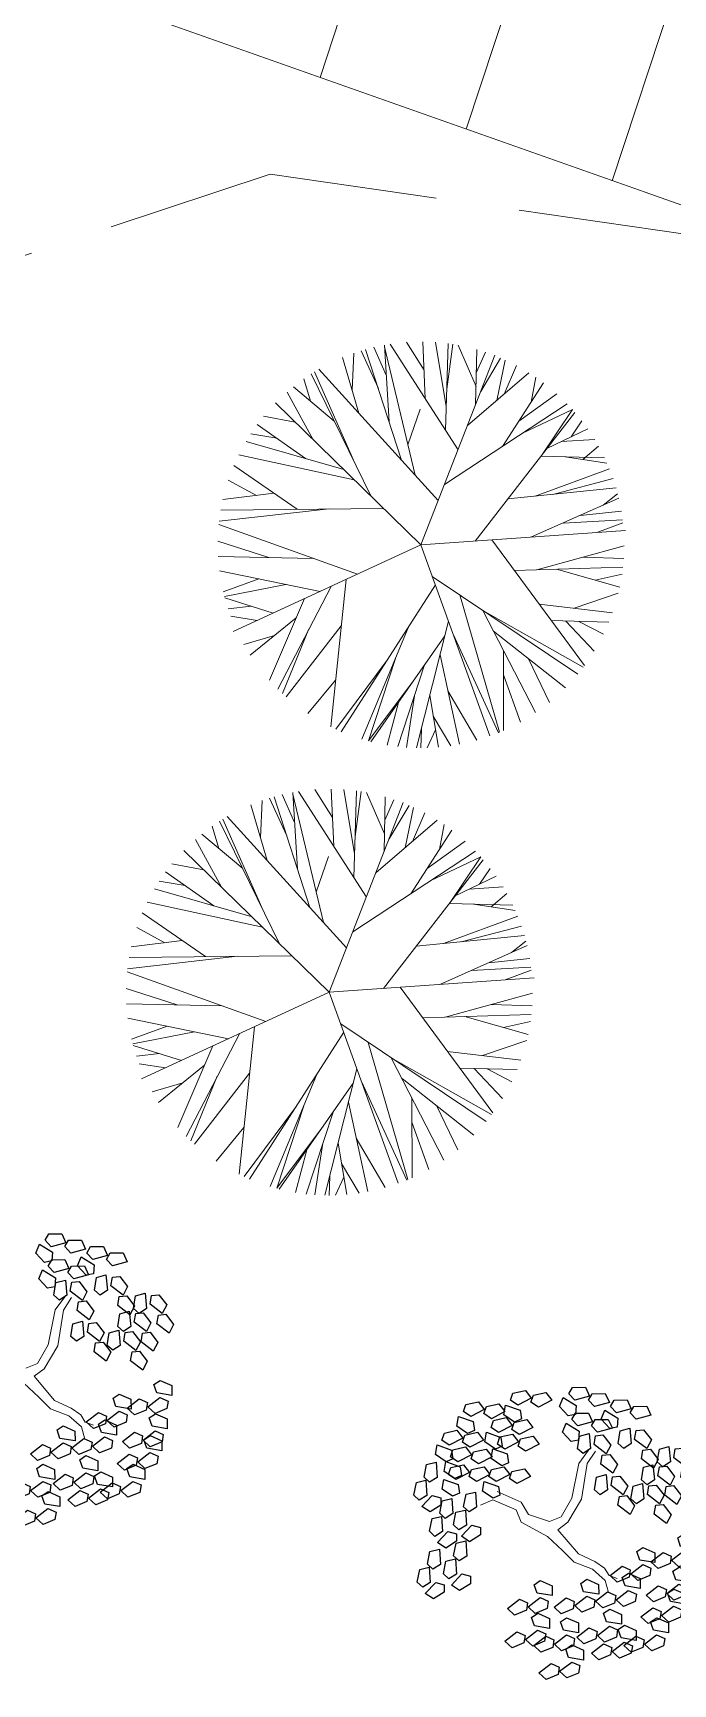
# Model space of a CAD drawing. Header units: millimetres. Extents: x 997 to 4249, y 599 to 1440.
# Drawn here: x 1619.56 to 1631.67, y 805.62 to 836.89 of the extents above; entities that cross this region are included whole.
import ezdxf

# ---------------------------------------------------------------- set-up
doc = ezdxf.new("R2010")
doc.units = ezdxf.units.MM
doc.linetypes.add('Continuo', pattern=[0])
doc.linetypes.add('DASHED', pattern=[19.05, 12.7, -6.35])
doc.layers.add('cercas existentes', color=18, linetype='Continuous')
doc.layers.add('taludes', color=9, linetype='Continuous')

# ---------------------------------------------------------------- blocks, each defined once
blk = doc.blocks.new('L', base_point=(1.3683, 0.5913))
at = {"linetype": 'Continuo'}
for p, q in [((1.2809, 0.65), (1.3117, 0.675)), ((1.3117, 0.675), (1.3419, 0.6213)), ((1.2937, 0.5998), (1.2809, 0.65)), ((1.3225, 0.5909), (1.2937, 0.5998)), ((1.3419, 0.6213), (1.3225, 0.5909)), ((1.2753, 0.5668), (1.3061, 0.5917)), ((1.2881, 0.5166), (1.2753, 0.5668)), ((1.3061, 0.5917), (1.3362, 0.538)), ((1.3362, 0.538), (1.3169, 0.5076)), ((1.337, 0.4891), (1.3557, 0.5478)), ((1.3557, 0.5478), (1.3911, 0.5544)), ((1.3911, 0.5544), (1.4042, 0.5272)), ((1.3169, 0.5076), (1.2881, 0.5166)), ((1.3763, 0.4836), (1.337, 0.4891)), ((1.4042, 0.5272), (1.3763, 0.4836))]:
    blk.add_line(p, q, dxfattribs=at)
blk = doc.blocks.new('gtfoods1')
at = {"layer": 'taludes', "lineweight": 5}
for p, q in [((-297.769, 180.266, -152.544), (-299.462, 175.127, -152.544)), ((-294.983, 179.348, -152.544), (-296.696, 174.148, -152.544)), ((-292.197, 178.43, -152.544), (-293.93, 173.17, -152.544))]:
    blk.add_line(p, q, dxfattribs=at)
at = {"layer": 'taludes', "lineweight": 5, "extrusion": (-0.01642, -0.01246, 0.999788)}
for p, q in [((-297.493, 169.581, 12.117), (-297.823, 170.112, 12.118)), ((-297.47, 169.041, 12.111), (-297.517, 170.121, 12.124)), ((-297.075, 168.895, 12.116), (-297.274, 170.111, 12.127)), ((-298.729, 168.77, 12.087), (-299.036, 169.824, 12.095)), ((-298.855, 169.201, 12.09), (-298.825, 169.905, 12.099)), ((-298.359, 169.235, 12.099), (-298.683, 169.952, 12.102)), ((-297.918, 167.877, 12.089), (-298.6, 169.976, 12.104)), ((-298.209, 169.486, 12.104), (-298.442, 170.017, 12.107)), ((-298.154, 168.605, 12.094), (-298.244, 170.059, 12.111)), ((-297.661, 167.594, 12.09), (-298.242, 170.024, 12.11)), ((-296.85, 168.074, 12.109), (-298.133, 170.077, 12.113)), ((-297.552, 166.274, 12.075), (-296.152, 169.865, 12.143)), ((-297.089, 168.447, 12.11), (-297.039, 170.087, 12.131)), ((-297.065, 169.224, 12.12), (-296.948, 170.074, 12.132)), ((-296.51, 169.275, 12.13), (-296.849, 170.056, 12.134)), ((-296.517, 168.93, 12.125), (-296.496, 169.973, 12.138)), ((-296.505, 169.534, 12.133), (-296.328, 169.921, 12.141)), ((-296.42, 169.177, 12.13), (-296.044, 169.813, 12.144)), ((-298.493, 167.192, 12.071), (-299.632, 169.511, 12.081)), ((-298.803, 167.824, 12.074), (-299.568, 169.551, 12.083)), ((-297.225, 167.114, 12.091), (-299.485, 169.601, 12.085)), ((-296.671, 168.533, 12.118), (-295.512, 169.535, 12.149)), ((-296.118, 169.011, 12.133), (-295.957, 169.775, 12.145)), ((-295.979, 169.131, 12.136), (-295.746, 169.67, 12.147)), ((-299.591, 168.264, 12.066), (-300.087, 169.169, 12.069)), ((-299.192, 168.616, 12.077), (-299.968, 169.269, 12.073)), ((-299.642, 168.995, 12.075), (-299.771, 169.418, 12.078)), ((-296.009, 168.139, 12.124), (-295.23, 169.341, 12.151)), ((-295.467, 168.975, 12.143), (-295.38, 169.449, 12.15)), ((-297.552, 166.274, 12.075), (-300.306, 168.962, 12.063)), ((-297.107, 167.417, 12.097), (-294.784, 168.945, 12.154)), ((-295.7, 168.617, 12.135), (-294.979, 169.133, 12.153)), ((-299.74, 167.91, 12.059), (-300.65, 168.556, 12.053)), ((-299.931, 168.595, 12.065), (-300.531, 168.71, 12.056)), ((-297.798, 168.169, 12.095), (-297.567, 168.847, 12.107)), ((-296.524, 166.347, 12.093), (-294.638, 168.784, 12.154)), ((-295.64, 168.382, 12.133), (-294.684, 168.837, 12.154)), ((-294.684, 168.837, 12.154), (-295.279, 167.956, 12.133)), ((-294.706, 168.321, 12.147), (-294.504, 168.62, 12.154)), ((-299.014, 167.7, 12.069), (-300.864, 168.233, 12.045)), ((-300.282, 168.294, 12.055), (-300.773, 168.379, 12.048)), ((-295.167, 168.1, 12.137), (-294.394, 168.47, 12.154)), ((-294.897, 168.229, 12.143), (-294.263, 168.269, 12.154)), ((-298.814, 167.505, 12.07), (-301.002, 167.978, 12.04)), ((-295.279, 167.956, 12.133), (-294.076, 167.921, 12.153)), ((-294.823, 167.943, 12.141), (-294.031, 167.823, 12.152)), ((-294.486, 167.892, 12.146), (-294.191, 168.145, 12.154)), ((-299.897, 166.948, 12.045), (-301.094, 167.777, 12.036)), ((-295.393, 167.197, 12.122), (-293.984, 167.712, 12.152)), ((-300.666, 167.211, 12.036), (-301.199, 167.502, 12.03)), ((-295.906, 167.146, 12.113), (-293.859, 167.351, 12.149)), ((-295.058, 167.231, 12.128), (-293.916, 167.528, 12.15)), ((-300.335, 167.252, 12.041), (-301.303, 167.132, 12.024)), ((-295.46, 166.423, 12.111), (-293.808, 167.156, 12.147)), ((-294.102, 167.026, 12.141), (-293.829, 167.242, 12.148)), ((-299.29, 166.955, 12.055), (-301.374, 166.72, 12.018)), ((-298.26, 166.965, 12.072), (-301.343, 166.933, 12.021)), ((-294.863, 166.688, 12.124), (-293.735, 166.75, 12.144)), ((-294.541, 166.831, 12.131), (-293.759, 166.911, 12.145)), ((-294.223, 166.51, 12.133), (-293.728, 166.69, 12.143)), ((-298.756, 165.719, 12.048), (-301.38, 166.659, 12.017)), ((-297.552, 166.274, 12.075), (-293.678, 166.549, 12.142)), ((-296.21, 166.369, 12.098), (-294.458, 163.987, 12.097)), ((-300.432, 166.035, 12.025), (-301.399, 166.344, 12.013)), ((-299.585, 166.016, 12.038), (-301.393, 166.056, 12.009)), ((-297.552, 166.274, 12.075), (-301.106, 164.634, 11.996)), ((-297.552, 166.274, 12.075), (-296.247, 162.655, 12.051)), ((-295.361, 165.801, 12.105), (-293.705, 166.258, 12.138)), ((-294.488, 166.043, 12.122), (-293.714, 166.015, 12.135)), ((-299.462, 165.393, 12.033), (-301.368, 165.782, 12.006)), ((-295.783, 165.789, 12.098), (-293.729, 165.852, 12.133)), ((-294.989, 165.813, 12.111), (-293.789, 165.474, 12.127)), ((-300.62, 165.63, 12.017), (-301.295, 165.386, 12.002)), ((-300.108, 165.525, 12.024), (-301.273, 165.297, 12.002)), ((-299.255, 165.488, 12.037), (-300.261, 163.543, 11.996)), ((-298.97, 165.62, 12.044), (-299.26, 162.827, 12.004)), ((-297.28, 165.52, 12.07), (-299.061, 162.735, 12.006)), ((-297.337, 165.677, 12.071), (-294.585, 163.825, 12.093)), ((-294.256, 165.606, 12.121), (-293.745, 165.72, 12.131)), ((-300.35, 164.983, 12.013), (-301.265, 165.268, 12.001)), ((-300.769, 165.114, 12.008), (-301.204, 165.065, 12)), ((-299.758, 165.257, 12.026), (-300.42, 163.71, 11.996)), ((-296.814, 165.325, 12.075), (-296.066, 162.725, 12.055)), ((-295.313, 165.15, 12.098), (-293.926, 164.989, 12.119)), ((-294.653, 165.073, 12.108), (-293.816, 165.358, 12.125)), ((-300.654, 164.843, 12.006), (-301.153, 164.921, 11.999)), ((-299.914, 164.892, 12.019), (-300.783, 164.186, 11.996)), ((-297.03, 164.826, 12.066), (-297.634, 162.428, 12.026)), ((-296.379, 165.032, 12.079), (-294.481, 163.957, 12.097)), ((-296.379, 165.032, 12.079), (-295.384, 163.096, 12.071)), ((-295.085, 164.839, 12.098), (-293.994, 164.81, 12.115)), ((-294.808, 164.832, 12.102), (-294.274, 164.26, 12.104)), ((-294.563, 164.825, 12.106), (-294.098, 164.581, 12.111)), ((-300.327, 164.556, 12.008), (-300.905, 164.387, 11.996)), ((-299.672, 164.682, 12.02), (-300.176, 163.46, 11.997)), ((-299.061, 164.743, 12.031), (-300.104, 163.396, 11.997)), ((-297.783, 164.735, 12.052), (-298.671, 162.593, 12.011)), ((-297.1, 164.549, 12.061), (-298.502, 162.546, 12.013)), ((-296.942, 164.581, 12.064), (-296.086, 162.717, 12.055)), ((-296.176, 164.638, 12.077), (-294.819, 163.567, 12.086)), ((-297.19, 164.19, 12.055), (-296.821, 162.497, 12.04)), ((-295.99, 164.275, 12.076), (-295.987, 162.759, 12.057)), ((-298.195, 164.09, 12.037), (-299.164, 162.781, 12.005)), ((-298.036, 164.124, 12.04), (-298.544, 162.565, 12.013)), ((-297.482, 164.002, 12.048), (-297.99, 162.452, 12.02)), ((-295.515, 164.117, 12.082), (-295.122, 163.291, 12.078)), ((-299.168, 163.714, 12.017), (-299.693, 163.078, 12)), ((-297.716, 163.668, 12.04), (-298.544, 162.565, 12.013)), ((-295.989, 163.812, 12.07), (-295.669, 162.919, 12.064)), ((-297.98, 163.291, 12.031), (-298.193, 162.481, 12.017)), ((-297.674, 163.417, 12.037), (-297.828, 162.437, 12.023)), ((-297.385, 163.418, 12.042), (-297.22, 162.441, 12.033)), ((-297.042, 163.508, 12.049), (-296.497, 162.574, 12.046)), ((-297.319, 163.03, 12.038), (-296.987, 162.468, 12.037)), ((-297.543, 162.788, 12.032), (-297.556, 162.427, 12.027)), ((-297.275, 162.77, 12.036), (-297.437, 162.429, 12.029)), ((-300.464, 160.297, 12.087), (-300.771, 161.351, 12.095)), ((-300.589, 160.728, 12.09), (-300.56, 161.432, 12.099)), ((-300.093, 160.761, 12.099), (-300.418, 161.479, 12.102)), ((-299.653, 159.404, 12.089), (-300.334, 161.503, 12.104)), ((-299.943, 161.013, 12.104), (-300.177, 161.544, 12.107)), ((-299.889, 160.132, 12.094), (-299.978, 161.586, 12.111)), ((-299.395, 159.121, 12.09), (-299.976, 161.55, 12.11)), ((-298.585, 159.601, 12.109), (-299.868, 161.604, 12.113)), ((-299.228, 161.108, 12.117), (-299.558, 161.639, 12.118)), ((-299.287, 157.801, 12.075), (-297.886, 161.392, 12.143)), ((-299.204, 160.568, 12.111), (-299.252, 161.648, 12.124)), ((-298.81, 160.422, 12.116), (-299.009, 161.638, 12.127)), ((-298.824, 159.974, 12.11), (-298.773, 161.614, 12.131)), ((-298.8, 160.751, 12.12), (-298.682, 161.6, 12.132)), ((-298.244, 160.802, 12.13), (-298.584, 161.583, 12.134)), ((-298.251, 160.457, 12.125), (-298.23, 161.5, 12.138)), ((-298.239, 161.06, 12.133), (-298.063, 161.448, 12.141)), ((-300.228, 158.719, 12.071), (-301.367, 161.038, 12.081)), ((-300.538, 159.351, 12.074), (-301.303, 161.078, 12.083)), ((-298.959, 158.641, 12.091), (-301.219, 161.128, 12.085)), ((-298.406, 160.06, 12.118), (-297.246, 161.062, 12.149)), ((-298.155, 160.704, 12.13), (-297.778, 161.34, 12.144)), ((-297.853, 160.538, 12.133), (-297.691, 161.301, 12.145)), ((-297.714, 160.658, 12.136), (-297.48, 161.197, 12.147)), ((-300.927, 160.143, 12.077), (-301.703, 160.796, 12.073)), ((-301.377, 160.521, 12.075), (-301.506, 160.944, 12.078)), ((-297.743, 159.666, 12.124), (-296.965, 160.868, 12.151)), ((-297.202, 160.502, 12.143), (-297.115, 160.976, 12.15)), ((-299.287, 157.801, 12.075), (-302.041, 160.488, 12.063)), ((-301.326, 159.791, 12.066), (-301.822, 160.696, 12.069)), ((-298.841, 158.944, 12.097), (-296.519, 160.472, 12.154)), ((-297.434, 160.144, 12.135), (-296.713, 160.66, 12.153)), ((-301.665, 160.122, 12.065), (-302.266, 160.236, 12.056)), ((-299.533, 159.696, 12.095), (-299.302, 160.374, 12.107)), ((-298.259, 157.874, 12.093), (-296.372, 160.311, 12.154)), ((-297.375, 159.909, 12.133), (-296.418, 160.364, 12.154)), ((-296.418, 160.364, 12.154), (-297.013, 159.483, 12.133)), ((-296.441, 159.848, 12.147), (-296.239, 160.147, 12.154)), ((-302.016, 159.821, 12.055), (-302.508, 159.906, 12.048)), ((-301.475, 159.436, 12.059), (-302.385, 160.083, 12.053)), ((-296.902, 159.627, 12.137), (-296.129, 159.997, 12.154)), ((-296.632, 159.756, 12.143), (-295.998, 159.796, 12.154)), ((-300.549, 159.032, 12.07), (-302.736, 159.505, 12.04)), ((-300.748, 159.227, 12.069), (-302.598, 159.76, 12.045)), ((-297.013, 159.483, 12.133), (-295.811, 159.448, 12.153)), ((-296.558, 159.47, 12.141), (-295.766, 159.35, 12.152)), ((-296.221, 159.419, 12.146), (-295.926, 159.672, 12.154)), ((-301.631, 158.475, 12.045), (-302.829, 159.304, 12.036)), ((-297.128, 158.724, 12.122), (-295.719, 159.239, 12.152)), ((-302.401, 158.738, 12.036), (-302.933, 159.028, 12.03)), ((-297.641, 158.672, 12.113), (-295.594, 158.878, 12.149)), ((-296.793, 158.758, 12.128), (-295.65, 159.055, 12.15)), ((-302.07, 158.779, 12.041), (-303.037, 158.659, 12.024)), ((-297.195, 157.949, 12.111), (-295.543, 158.683, 12.147)), ((-295.836, 158.552, 12.141), (-295.564, 158.769, 12.148)), ((-301.025, 158.481, 12.055), (-303.108, 158.247, 12.018)), ((-299.995, 158.492, 12.072), (-303.077, 158.46, 12.021)), ((-296.597, 158.215, 12.124), (-295.47, 158.277, 12.144)), ((-296.276, 158.357, 12.131), (-295.493, 158.438, 12.145)), ((-300.49, 157.246, 12.048), (-303.115, 158.186, 12.017)), ((-299.287, 157.801, 12.075), (-295.412, 158.076, 12.142)), ((-295.957, 158.037, 12.133), (-295.463, 158.217, 12.143)), ((-302.167, 157.562, 12.025), (-303.133, 157.871, 12.013)), ((-299.287, 157.801, 12.075), (-302.841, 156.161, 11.996)), ((-299.287, 157.801, 12.075), (-297.981, 154.182, 12.051)), ((-297.944, 157.896, 12.098), (-296.193, 155.514, 12.097)), ((-297.096, 157.328, 12.105), (-295.44, 157.785, 12.138)), ((-301.319, 157.543, 12.038), (-303.128, 157.583, 12.009)), ((-301.196, 156.92, 12.033), (-303.102, 157.309, 12.006)), ((-297.517, 157.315, 12.098), (-295.463, 157.378, 12.133)), ((-296.724, 157.34, 12.111), (-295.524, 157.001, 12.127)), ((-296.222, 157.569, 12.122), (-295.449, 157.542, 12.135)), ((-302.355, 157.157, 12.017), (-303.03, 156.913, 12.002)), ((-301.842, 157.052, 12.024), (-303.008, 156.824, 12.002)), ((-300.99, 157.015, 12.037), (-301.996, 155.07, 11.996)), ((-300.704, 157.147, 12.044), (-300.994, 154.354, 12.004)), ((-299.015, 157.047, 12.07), (-300.796, 154.262, 12.006)), ((-299.072, 157.204, 12.071), (-296.32, 155.351, 12.093)), ((-295.991, 157.133, 12.121), (-295.48, 157.246, 12.131)), ((-302.084, 156.51, 12.013), (-303, 156.795, 12.001)), ((-301.492, 156.783, 12.026), (-302.155, 155.237, 11.996)), ((-298.549, 156.852, 12.075), (-297.8, 154.252, 12.055)), ((-297.048, 156.677, 12.098), (-295.661, 156.516, 12.119)), ((-296.387, 156.6, 12.108), (-295.551, 156.884, 12.125)), ((-302.503, 156.64, 12.008), (-302.939, 156.592, 12)), ((-302.389, 156.37, 12.006), (-302.888, 156.448, 11.999)), ((-301.649, 156.419, 12.019), (-302.518, 155.712, 11.996)), ((-298.765, 156.353, 12.066), (-299.369, 153.955, 12.026)), ((-298.113, 156.559, 12.079), (-296.216, 155.483, 12.097)), ((-298.113, 156.559, 12.079), (-297.119, 154.622, 12.071)), ((-296.819, 156.366, 12.098), (-295.729, 156.337, 12.115)), ((-296.543, 156.359, 12.102), (-296.009, 155.787, 12.104)), ((-296.298, 156.352, 12.106), (-295.832, 156.107, 12.111)), ((-302.062, 156.083, 12.008), (-302.639, 155.914, 11.996)), ((-301.407, 156.209, 12.02), (-301.91, 154.987, 11.997)), ((-300.795, 156.27, 12.031), (-301.839, 154.922, 11.997)), ((-299.517, 156.262, 12.052), (-300.406, 154.12, 12.011)), ((-298.834, 156.076, 12.061), (-300.236, 154.073, 12.013)), ((-298.676, 156.108, 12.064), (-297.821, 154.244, 12.055)), ((-297.911, 156.165, 12.077), (-296.553, 155.094, 12.086)), ((-297.725, 155.802, 12.076), (-297.721, 154.286, 12.057)), ((-299.929, 155.617, 12.037), (-300.899, 154.308, 12.005)), ((-299.771, 155.65, 12.04), (-300.278, 154.092, 12.013)), ((-299.217, 155.529, 12.048), (-299.725, 153.979, 12.02)), ((-298.925, 155.717, 12.055), (-298.556, 154.024, 12.04)), ((-297.25, 155.644, 12.082), (-296.857, 154.818, 12.078)), ((-300.902, 155.241, 12.017), (-301.427, 154.604, 12)), ((-299.451, 155.195, 12.04), (-300.278, 154.092, 12.013)), ((-297.724, 155.339, 12.07), (-297.404, 154.446, 12.064)), ((-299.715, 154.818, 12.031), (-299.928, 154.007, 12.017)), ((-299.409, 154.943, 12.037), (-299.563, 153.964, 12.023)), ((-299.119, 154.945, 12.042), (-298.954, 153.968, 12.033)), ((-298.776, 155.035, 12.049), (-298.232, 154.101, 12.046)), ((-299.054, 154.557, 12.038), (-298.722, 153.995, 12.037)), ((-299.278, 154.315, 12.032), (-299.291, 153.954, 12.027)), ((-299.01, 154.297, 12.036), (-299.171, 153.955, 12.029))]:
    blk.add_line(p, q, dxfattribs=at)
at = {"layer": 'taludes', "linetype": 'Continuo', "lineweight": 5, "extrusion": (-0.012368, -0.016489, 0.999788)}
for p, q in [((-304.476, 151.784, 12.097), (-304.294, 152.034, 12.103)), ((-304.317, 151.778, 12.099), (-304.165, 152.017, 12.104)), ((-304.612, 151.126, 12.084), (-304.476, 151.784, 12.097)), ((-304.424, 151.107, 12.086), (-304.317, 151.778, 12.099)), ((-304.811, 150.768, 12.076), (-304.612, 151.126, 12.084)), ((-304.684, 150.67, 12.076), (-304.424, 151.107, 12.086)), ((-305.031, 150.681, 12.072), (-304.811, 150.768, 12.076)), ((-304.876, 150.527, 12.071), (-304.684, 150.67, 12.076)), ((-304.876, 150.527, 12.071), (-304.486, 150.07, 12.068)), ((-305.069, 150.398, 12.067), (-304.788, 150.133, 12.066)), ((-304.788, 150.133, 12.066), (-304.563, 149.91, 12.065)), ((-304.563, 149.91, 12.065), (-304.22, 149.778, 12.067)), ((-304.486, 150.07, 12.068), (-304.172, 149.925, 12.07)), ((-304.22, 149.778, 12.067), (-303.981, 149.568, 12.066)), ((-304.172, 149.925, 12.07), (-303.988, 149.797, 12.07)), ((-303.988, 149.797, 12.07), (-303.906, 149.66, 12.069)), ((-303.981, 149.568, 12.066), (-303.916, 149.336, 12.063)), ((-303.906, 149.66, 12.069), (-303.749, 149.601, 12.07)), ((-294.699, 148.221, 12.084), (-294.562, 148.878, 12.097)), ((-294.562, 148.878, 12.097), (-294.381, 149.128, 12.103)), ((-294.511, 148.201, 12.086), (-294.403, 148.873, 12.099)), ((-294.403, 148.873, 12.099), (-294.251, 149.111, 12.104)), ((-295.655, 148.143, 12.071), (-296.112, 148.346, 12.069)), ((-294.898, 147.863, 12.076), (-294.699, 148.221, 12.084)), ((-296.189, 148.187, 12.065), (-296.424, 148.086, 12.061)), ((-295.747, 147.997, 12.068), (-296.189, 148.187, 12.065)), ((-295.653, 147.765, 12.065), (-295.747, 147.997, 12.068)), ((-295.518, 147.909, 12.069), (-295.655, 148.143, 12.071)), ((-295.117, 147.775, 12.072), (-295.518, 147.909, 12.069)), ((-294.771, 147.764, 12.076), (-294.511, 148.201, 12.086)), ((-295.155, 147.493, 12.067), (-295.653, 147.765, 12.065)), ((-295.117, 147.775, 12.072), (-294.898, 147.863, 12.076)), ((-294.963, 147.622, 12.071), (-294.771, 147.764, 12.076)), ((-294.963, 147.622, 12.071), (-294.572, 147.164, 12.068)), ((-295.155, 147.493, 12.067), (-294.874, 147.227, 12.066)), ((-294.874, 147.227, 12.066), (-294.65, 147.004, 12.065)), ((-294.65, 147.004, 12.065), (-294.307, 146.872, 12.067)), ((-294.572, 147.164, 12.068), (-294.259, 147.019, 12.07)), ((-294.259, 147.019, 12.07), (-294.075, 146.892, 12.07)), ((-294.307, 146.872, 12.067), (-294.068, 146.662, 12.066)), ((-294.075, 146.892, 12.07), (-293.992, 146.754, 12.069)), ((-294.068, 146.662, 12.066), (-294.003, 146.431, 12.063)), ((-293.992, 146.754, 12.069), (-293.835, 146.695, 12.07))]:
    blk.add_line(p, q, dxfattribs=at)
at = {"layer": 'taludes', "linetype": 'DASHED', "lineweight": 5, "ltscale": 0.25}
blk.add_lwpolyline([(0, 0), (-166.893, 120.779), (-198.481, 138.664), (-206.292, 144.271), (-240.409, 161.989), (-250.491, 162.784), (-255.881, 164.617), (-262.783, 165.519), (-267.413, 167.477), (-278.409, 170.104), (-300.406, 173.297), (-310.753, 169.861), (-320.828, 172.706), (-341.375, 180.171)], dxfattribs=at)
at = {"layer": 'taludes', "lineweight": 5, "elevation": 13.33}
blk.add_lwpolyline([(-713.332, 331.318), (-710.841, 331.221), (-691.321, 330.807), (-663.006, 321.026), (-631.197, 307.062), (-578.354, 278.127), (-564.885, 274.255), (-544.871, 270.452), (-526.339, 286.422), (-506.785, 297.004), (-484.325, 280.822), (-427.732, 234.121), (-394.233, 208.646), (-293.309, 172.951), (-278.688, 167.779), (-255.398, 168.56)], dxfattribs=at)
at = {"layer": 'taludes', "linetype": 'Continuo', "lineweight": 5, "extrusion": (-0.012368, -0.016489, 0.999788)}
for p, xscale, yscale, zscale, rotation in [((-335.137, -60.142, 13.357), 4.693247904986873, 4.693247904986873, 4.693247904986873, 292.8731664010561), ((-334.362, -59.862, 13.357), 4.693247904986873, 4.693247904986873, 4.693247904986873, 292.8731664010561), ((-334.799, -60.498, 13.357), 4.693247904986873, 4.693247904986873, 4.693247904986873, 292.8731664010561), ((-334.492, -60.81, 13.357), 4.693247905158423, 4.693247905158423, 4.693247905158423, 240.0875733262941), ((-333.935, -60.27, 13.357), 4.693247905158423, 4.693247905158423, 4.693247905158423, 240.0875733262941), ((-333.133, -60.104, 13.357), 4.693247905158423, 4.693247905158423, 4.693247905158423, 240.0875733262941), ((-333.766, -61.24, 13.357), 4.693247905158423, 4.693247905158423, 4.693247905158423, 240.0875733262941), ((-333.168, -60.557, 13.357), 4.693247905158423, 4.693247905158423, 4.693247905158423, 240.0875733262941), ((-333.113, -60.963, 13.357), 4.693247905158423, 4.693247905158423, 4.693247905158423, 240.0875733262941), ((-332.351, -61.219, 13.357), 4.693247904105663, 4.693247904105663, 4.693247904105663, 135.1959007807611), ((-325.463, -56.519, 13.283), 4.693247904986873, 4.693247904986873, 4.693247904986873, 292.8731664010561), ((-332.815, -61.891, 13.357), 4.693247904105663, 4.693247904105663, 4.693247904105663, 135.1959007807611), ((-326.269, -57.183, 13.283), 4.693247905292083, 4.693247905292083, 4.693247905292083, 305.0710582407918), ((-324.689, -56.239, 13.283), 4.693247904986873, 4.693247904986873, 4.693247904986873, 292.8731664010561), ((-332.045, -61.779, 13.357), 4.693247904105663, 4.693247904105663, 4.693247904105663, 135.1959007807611), ((-326.851, -57.889, 13.283), 4.693247905292083, 4.693247905292083, 4.693247905292083, 305.0710582407918), ((-325.125, -56.875, 13.283), 4.693247904986873, 4.693247904986873, 4.693247904986873, 292.8731664010561), ((-333.302, -63.008, 13.357), 4.693247904105663, 4.693247904105663, 4.693247904105663, 135.1959007807611), ((-332.741, -62.449, 13.357), 4.693247904105663, 4.693247904105663, 4.693247904105663, 135.1959007807611), ((-326.853, -58.565, 13.283), 4.693247905292083, 4.693247905292083, 4.693247905292083, 305.0710582407918), ((-326.25, -57.813, 13.283), 4.693247905292083, 4.693247905292083, 4.693247905292083, 305.0710582407918), ((-324.818, -57.187, 13.283), 4.693247905158423, 4.693247905158423, 4.693247905158423, 240.0875733262941), ((-324.261, -56.647, 13.283), 4.693247905158423, 4.693247905158423, 4.693247905158423, 240.0875733262941), ((-331.876, -62.171, 13.357), 4.693247904105663, 4.693247904105663, 4.693247904105663, 135.1959007807611), ((-326.532, -58.72, 13.283), 4.693247905292083, 4.693247905292083, 4.693247905292083, 305.0710582407918), ((-325.966, -57.992, 13.283), 4.693247905292083, 4.693247905292083, 4.693247905292083, 305.0710582407918), ((-323.459, -56.48, 13.283), 4.693247905158423, 4.693247905158423, 4.693247905158423, 240.0875733262941), ((-333.172, -63.823, 13.357), 4.693247904105663, 4.693247904105663, 4.693247904105663, 135.1959007807611), ((-332.618, -63.203, 13.357), 4.693247904105663, 4.693247904105663, 4.693247904105663, 135.1959007807611), ((-331.807, -62.799, 13.357), 4.693247904105663, 4.693247904105663, 4.693247904105663, 135.1959007807611), ((-326.812, -59.328, 13.283), 4.693247905007419, 4.693247905007419, 4.693247905007419, 11.23182489907098), ((-326.362, -59.012, 13.283), 4.693247905292083, 4.693247905292083, 4.693247905292083, 305.0710582407918), ((-323.495, -56.934, 13.283), 4.693247905158423, 4.693247905158423, 4.693247905158423, 240.0875733262941), ((-332.211, -63.28, 13.357), 4.693247904105663, 4.693247904105663, 4.693247904105663, 135.1959007807611), ((-325.727, -58.583, 13.283), 4.693247905292083, 4.693247905292083, 4.693247905292083, 305.0710582407918), ((-324.092, -57.617, 13.283), 4.693247905158423, 4.693247905158423, 4.693247905158423, 240.0875733262941), ((-323.439, -57.339, 13.283), 4.693247905158423, 4.693247905158423, 4.693247905158423, 240.0875733262941), ((-332.783, -64.176, 13.357), 4.693247904105663, 4.693247904105663, 4.693247904105663, 135.1959007807611), ((-326.164, -59.698, 13.283), 4.693247905007419, 4.693247905007419, 4.693247905007419, 11.23182489907098), ((-325.875, -59.33, 13.283), 4.693247905007419, 4.693247905007419, 4.693247905007419, 11.23182489907098), ((-325.771, -60.609, 13.283), 4.693247905007419, 4.693247905007419, 4.693247905007419, 11.23182489907098), ((-325.47, -60.183, 13.283), 4.693247905007419, 4.693247905007419, 4.693247905007419, 11.23182489907098), ((-323.141, -58.267, 13.283), 4.693247904105663, 4.693247904105663, 4.693247904105663, 135.1959007807611), ((-322.677, -57.595, 13.283), 4.693247904105663, 4.693247904105663, 4.693247904105663, 135.1959007807611), ((-324.319, -59.935, 13.283), 4.693247904105663, 4.693247904105663, 4.693247904105663, 135.1959007807611), ((-323.628, -59.385, 13.283), 4.693247904105663, 4.693247904105663, 4.693247904105663, 135.1959007807611), ((-323.067, -58.825, 13.283), 4.693247904105663, 4.693247904105663, 4.693247904105663, 135.1959007807611), ((-322.371, -58.156, 13.283), 4.693247904105663, 4.693247904105663, 4.693247904105663, 135.1959007807611), ((-322.202, -58.548, 13.283), 4.693247904105663, 4.693247904105663, 4.693247904105663, 135.1959007807611), ((-323.986, -60.46, 13.283), 4.693247904105663, 4.693247904105663, 4.693247904105663, 135.1959007807611), ((-322.944, -59.58, 13.283), 4.693247904105663, 4.693247904105663, 4.693247904105663, 135.1959007807611), ((-323.498, -60.199, 13.283), 4.693247904105663, 4.693247904105663, 4.693247904105663, 135.1959007807611), ((-322.537, -59.657, 13.283), 4.693247904105663, 4.693247904105663, 4.693247904105663, 135.1959007807611), ((-322.133, -59.175, 13.283), 4.693247904105663, 4.693247904105663, 4.693247904105663, 135.1959007807611), ((-323.109, -60.553, 13.283), 4.693247904105663, 4.693247904105663, 4.693247904105663, 135.1959007807611)]:
    blk.add_blockref('L', p, dxfattribs=dict(at, xscale=xscale, yscale=yscale, zscale=zscale, rotation=rotation))

msp = doc.modelspace()

# ---------------------------------------------------------------- block references
at = {"layer": 'cercas existentes', "color": 1}
msp.add_blockref('gtfoods1', (1924.454, 660.921), dxfattribs=at)

doc.saveas('drawing.dxf')
